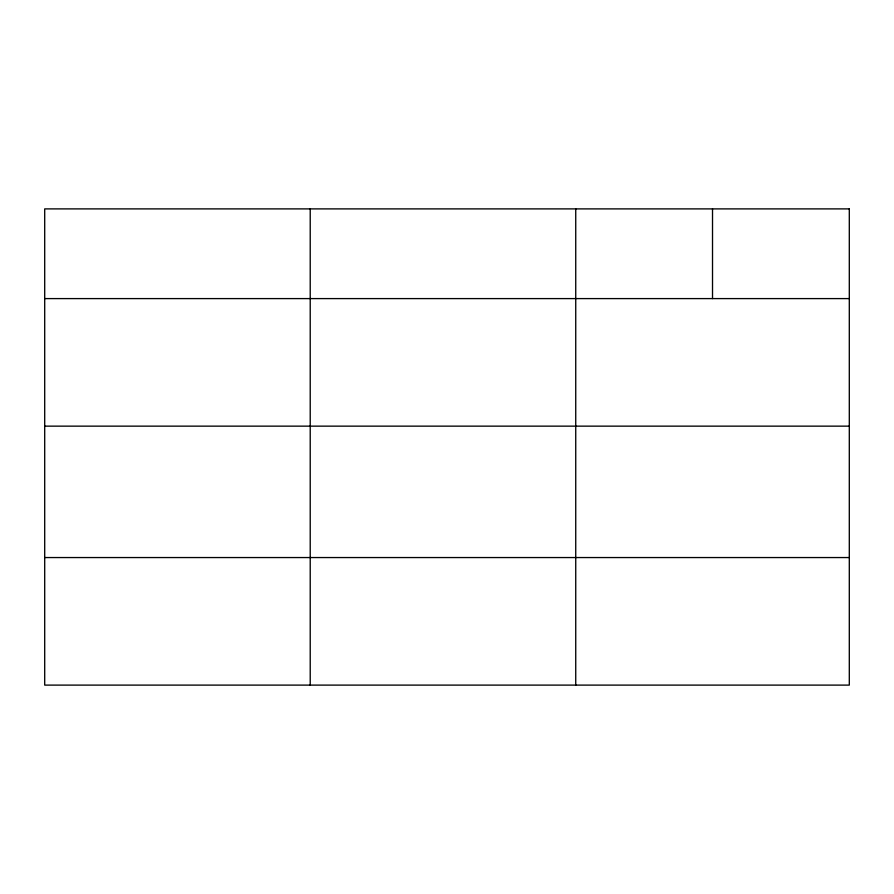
<?xml version="1.0" encoding="UTF-8"?>
<svg xmlns="http://www.w3.org/2000/svg" width="894" height="894" viewBox="0 0 894 894"><rect width="100%" height="100%" fill="white"/><g stroke="black" fill="none" stroke-linecap="round" stroke-linejoin="round"><path stroke-width="1.34" d="M44.7 298.596L849.3 298.596M44.7 426.147L849.3 426.147M44.7 557.554L849.3 557.554M712.518 208.894L712.518 298.596M575.736 208.894L575.736 685.106M310.218 208.894L310.218 685.106M849.3 208.894L44.7 208.894L44.7 685.106L849.3 685.106L849.3 208.894"/></g></svg>
